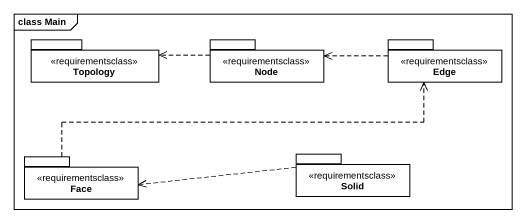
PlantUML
@startuml
mainframe class Main
package Topology <<requirementsclass>> {
}
package "Node" as Node_ <<requirementsclass>> {
}
package Edge <<requirementsclass>> {
}
package Face <<requirementsclass>> {
}
package Solid <<requirementsclass>> {
}
Node_ .left.> Topology
Edge .left.> Node_
Face .right.> Edge
Solid .left.> Face
@enduml
